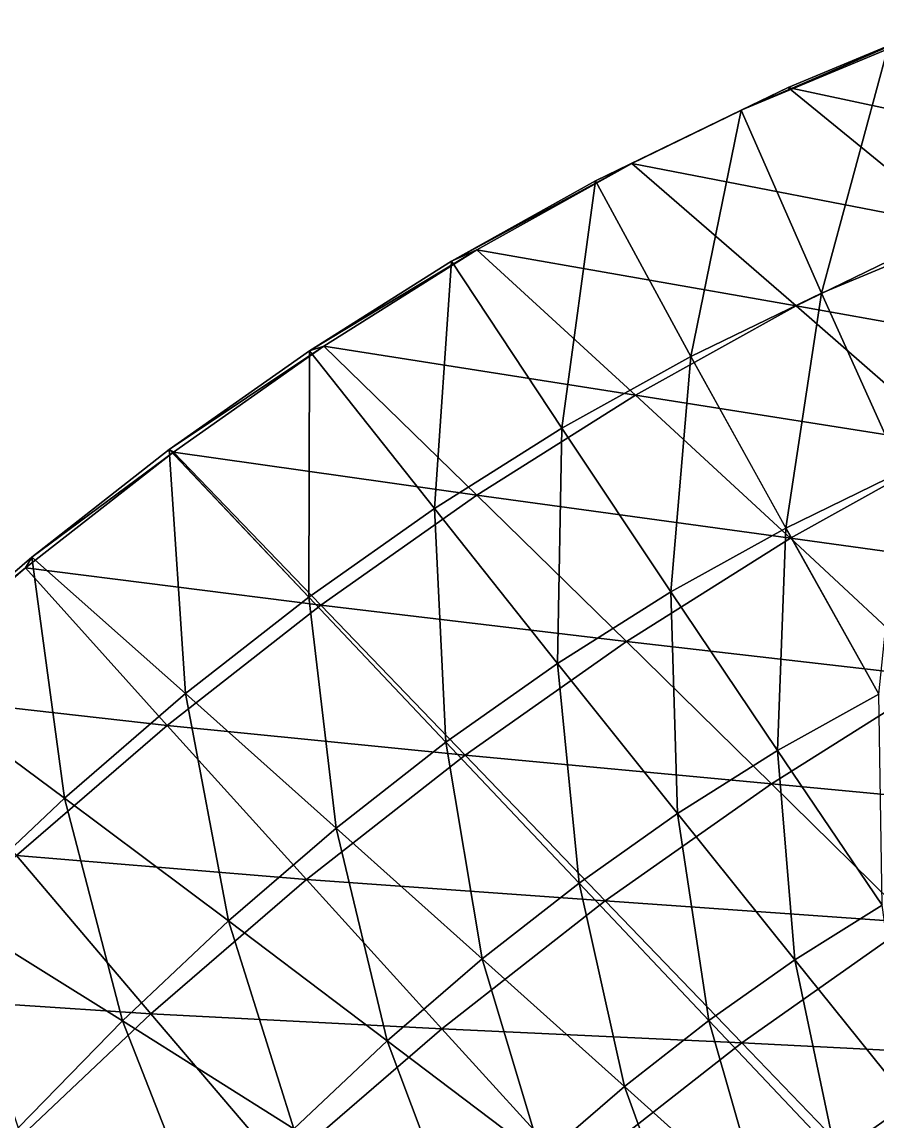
# Model space of a CAD drawing. Extents: x -232 to 179, y -162 to 161.
# Drawn here: x -141.71 to -116.84, y 124.62 to 156.61 of the extents above; entities that cross this region are included whole.
import ezdxf

# ---------------------------------------------------------------- set-up
doc = ezdxf.new("R2010")
doc.units = 0
doc.header["$MEASUREMENT"] = 0

msp = doc.modelspace()

# ---------------------------------------------------------------- linework, layer by layer
for points in [[(-114.83858, 156.60895, -847.0989999999999), (-120.79363, 154.03836, -852.7593), (-116.530914, 155.81313, -854.0945), (-116.530815, 155.81323, -854.0943599999999)], [(-120.79363, 154.03836, -852.7593), (-114.83858, 156.60895, -847.0989999999999), (-119.42226, 154.70056, -845.6632), (-119.42216, 154.70067, -845.6631)], [(-109.70715, 152.62582, -835.72345), (-119.42226, 154.70056, -845.6632), (-114.83858, 156.60895, -847.0989999999999), (-114.83848, 156.60905, -847.0989)], [(-118.457306, 148.71713, -854.89954), (-116.530914, 155.81313, -854.0945), (-120.79363, 154.03836, -852.7593), (-120.79353, 154.03847, -852.75916)], [(-116.530914, 155.81313, -854.0945), (-118.457306, 148.71713, -854.89954), (-114.6358, 150.3082, -856.0965), (-114.635704, 150.3083, -856.0964)], [(-119.42226, 154.70056, -845.6632), (-125.02713, 151.9813, -851.6038), (-120.79363, 154.03836, -852.7593), (-120.79353, 154.03847, -852.75916)], [(-125.02713, 151.9813, -851.6038), (-119.42226, 154.70056, -845.6632), (-123.9745, 152.4886, -844.4208), (-123.9744, 152.48871, -844.42065)], [(-114.463394, 150.6456, -834.23364), (-123.9745, 152.4886, -844.4208), (-119.42226, 154.70056, -845.6632), (-119.42216, 154.70067, -845.6631)], [(-119.42226, 154.70056, -845.6632), (-109.70715, 152.62582, -835.72345), (-114.463394, 150.6456, -834.23364), (-114.463295, 150.6457, -834.2335)], [(-122.25262, 146.87299, -853.86365), (-120.79363, 154.03836, -852.7593), (-125.02713, 151.9813, -851.6038), (-125.02703, 151.9814, -851.6037)], [(-120.79363, 154.03836, -852.7593), (-122.25262, 146.87299, -853.86365), (-118.457306, 148.71713, -854.89954), (-118.45721, 148.71724, -854.8994)], [(-123.9745, 152.4886, -844.4208), (-129.21811, 149.64691, -850.6325699999999), (-125.02713, 151.9813, -851.6038), (-125.02703, 151.9814, -851.6037)], [(-129.21811, 149.64691, -850.6325699999999), (-123.9745, 152.4886, -844.4208), (-128.48105, 149.97845, -843.3764), (-128.48094, 149.97856, -843.3763)], [(-119.18702, 148.35037, -832.9444599999999), (-128.48105, 149.97845, -843.3764), (-123.9745, 152.4886, -844.4208), (-123.9744, 152.48871, -844.42065)], [(-123.9745, 152.4886, -844.4208), (-114.463394, 150.6456, -834.23364), (-119.18702, 148.35037, -832.9444599999999), (-119.18692, 148.35048, -832.94434)], [(-126.0098, 144.78021, -852.9929), (-125.02713, 151.9813, -851.6038), (-129.21811, 149.64691, -850.6325699999999), (-129.218, 149.64702, -850.63245)], [(-125.02713, 151.9813, -851.6038), (-126.0098, 144.78021, -852.9929), (-122.25262, 146.87299, -853.86365), (-122.25252, 146.8731, -853.8635)], [(-109.647285, 146.6421, -823.27716), (-119.18702, 148.35037, -832.9444599999999), (-114.463394, 150.6456, -834.23364), (-114.463295, 150.6457, -834.2335)], [(-116.114395, 143.51947, -856.74005), (-114.6358, 150.3082, -856.0965), (-118.457306, 148.71713, -854.89954), (-118.45721, 148.71724, -854.8994)], [(-128.48105, 149.97845, -843.3764), (-133.3549, 147.04047, -849.8489400000001), (-129.21811, 149.64691, -850.6325699999999), (-129.218, 149.64702, -850.63245)], [(-133.3549, 147.04047, -849.8489400000001), (-128.48105, 149.97845, -843.3764), (-132.9293, 147.17577, -842.5338), (-132.9292, 147.17587, -842.5337)], [(-123.863205, 145.74573, -831.8607), (-132.9293, 147.17577, -842.5338), (-128.48105, 149.97845, -843.3764), (-128.48094, 149.97856, -843.3763)], [(-128.48105, 149.97845, -843.3764), (-119.18702, 148.35037, -832.9444599999999), (-123.863205, 145.74573, -831.8607), (-123.863106, 145.74583, -831.8606)], [(-129.71841, 142.44357, -852.2904), (-129.21811, 149.64691, -850.6325699999999), (-133.3549, 147.04047, -849.8489400000001), (-133.3548, 147.04057, -849.8488)], [(-129.21811, 149.64691, -850.6325699999999), (-129.71841, 142.44357, -852.2904), (-126.0098, 144.78021, -852.9929), (-126.009705, 144.78032, -852.9928)], [(-119.49136, 141.8786, -855.81836), (-118.457306, 148.71713, -854.89954), (-122.25262, 146.87299, -853.86365), (-122.25252, 146.8731, -853.8635)], [(-118.457306, 148.71713, -854.89954), (-119.49136, 141.8786, -855.81836), (-116.114395, 143.51947, -856.74005), (-116.114296, 143.51958, -856.7399)], [(-114.52743, 144.27083, -821.9452), (-123.863205, 145.74573, -831.8607), (-119.18702, 148.35037, -832.9444599999999), (-119.18692, 148.35048, -832.94434)], [(-119.18702, 148.35037, -832.9444599999999), (-109.647285, 146.6421, -823.27716), (-114.52743, 144.27083, -821.9452), (-114.52733, 144.27094, -821.94507)], [(-132.9293, 147.17577, -842.5338), (-137.42804, 144.16727, -849.2552), (-133.3549, 147.04047, -849.8489400000001), (-133.3548, 147.04057, -849.8488)], [(-137.42804, 144.16727, -849.2552), (-132.9293, 147.17577, -842.5338), (-137.30913, 144.08623, -841.8953), (-137.30902, 144.08633, -841.8952)], [(-128.47893, 142.83752, -830.98645), (-137.30913, 144.08623, -841.8953), (-132.9293, 147.17577, -842.5338), (-132.9292, 147.17587, -842.5337)], [(-132.9293, 147.17577, -842.5338), (-123.863205, 145.74573, -831.8607), (-128.47893, 142.83752, -830.98645), (-128.47882, 142.83763, -830.9863)], [(-133.36996, 139.86775, -851.75806), (-133.3549, 147.04047, -849.8489400000001), (-137.42804, 144.16727, -849.2552), (-137.42793, 144.16737, -849.2550699999999)], [(-133.3549, 147.04047, -849.8489400000001), (-133.36996, 139.86775, -851.75806), (-129.71841, 142.44357, -852.2904), (-129.7183, 142.44368, -852.2903)], [(-122.83441, 140.01651, -855.0436), (-122.25262, 146.87299, -853.86365), (-126.0098, 144.78021, -852.9929), (-126.009705, 144.78032, -852.9928)], [(-122.25262, 146.87299, -853.86365), (-122.83441, 140.01651, -855.0436), (-119.49136, 141.8786, -855.81836), (-119.491264, 141.87871, -855.8182400000001)], [(-119.35854, 141.57988, -820.8256), (-128.47893, 142.83752, -830.98645), (-123.863205, 145.74573, -831.8607), (-123.863106, 145.74583, -831.8606)], [(-123.863205, 145.74573, -831.8607), (-114.52743, 144.27083, -821.9452), (-119.35854, 141.57988, -820.8256), (-119.358444, 141.57999, -820.8255)], [(-126.13423, 137.93742, -854.4186), (-126.0098, 144.78021, -852.9929), (-129.71841, 142.44357, -852.2904), (-129.7183, 142.44368, -852.2903)], [(-126.0098, 144.78021, -852.9929), (-126.13423, 137.93742, -854.4186), (-122.83441, 140.01651, -855.0436), (-122.83431, 140.01662, -855.04346)], [(-133.02364, 139.63168, -830.32385), (-141.6134, 140.71524, -841.4617300000001), (-137.30913, 144.08623, -841.8953), (-137.30902, 144.08633, -841.8952)], [(-141.43091, 141.03233, -848.8519), (-137.30913, 144.08623, -841.8953), (-141.6134, 140.71524, -841.4617300000001), (-141.6133, 140.71535, -841.4616)], [(-137.30913, 144.08623, -841.8953), (-141.43091, 141.03233, -848.8519), (-137.42804, 144.16727, -849.2552), (-137.42793, 144.16737, -849.2550699999999)], [(-136.95851, 137.0573, -851.3966), (-137.42804, 144.16727, -849.2552), (-141.43091, 141.03233, -848.8519), (-141.4308, 141.03244, -848.8518)], [(-137.42804, 144.16727, -849.2552), (-136.95851, 137.0573, -851.3966), (-133.36996, 139.86775, -851.75806), (-133.36986, 139.86786, -851.7579300000001)], [(-137.30913, 144.08623, -841.8953), (-128.47893, 142.83752, -830.98645), (-133.02364, 139.63168, -830.32385), (-133.02353, 139.63179, -830.3237)], [(-110.02569, 140.29657, -811.4269400000001), (-119.35854, 141.57988, -820.8256), (-114.52743, 144.27083, -821.9452), (-114.52733, 144.27094, -821.94507)], [(-116.78501, 137.0391, -857.55145), (-116.114395, 143.51947, -856.74005), (-119.49136, 141.8786, -855.81836), (-119.491264, 141.87871, -855.8182400000001)], [(-124.1272, 138.57533, -819.9223), (-133.02364, 139.63168, -830.32385), (-128.47893, 142.83752, -830.98645), (-128.47882, 142.83763, -830.9863)], [(-128.47893, 142.83752, -830.98645), (-119.35854, 141.57988, -820.8256), (-124.1272, 138.57533, -819.9223), (-124.1271, 138.57544, -819.9222)], [(-129.38327, 135.64554, -853.9449), (-129.71841, 142.44357, -852.2904), (-133.36996, 139.86775, -851.75806), (-133.36986, 139.86786, -851.7579300000001)], [(-129.71841, 142.44357, -852.2904), (-129.38327, 135.64554, -853.9449), (-126.13423, 137.93742, -854.4186), (-126.13413, 137.93753, -854.41846)], [(-119.73306, 135.39703, -856.8683), (-119.49136, 141.8786, -855.81836), (-122.83441, 140.01651, -855.0436), (-122.83431, 140.01662, -855.04346)], [(-119.49136, 141.8786, -855.81836), (-119.73306, 135.39703, -856.8683), (-116.78501, 137.0391, -857.55145), (-116.78491, 137.0392, -857.5513300000001)], [(-115.00003, 137.52583, -810.2742), (-124.1272, 138.57533, -819.9223), (-119.35854, 141.57988, -820.8256), (-119.358444, 141.57999, -820.8255)], [(-119.35854, 141.57988, -820.8256), (-110.02569, 140.29657, -811.4269400000001), (-115.00003, 137.52583, -810.2742), (-114.99993, 137.52594, -810.27405)], [(-141.6134, 140.71524, -841.4617300000001), (-145.36131, 137.63956, -848.6383), (-141.43091, 141.03233, -848.8519), (-141.4308, 141.03244, -848.8518)], [(-140.4821, 134.0157, -851.2051), (-141.43091, 141.03233, -848.8519), (-145.36131, 137.63956, -848.6383), (-145.3612, 137.63966, -848.6382)], [(-141.43091, 141.03233, -848.8519), (-140.4821, 134.0157, -851.2051), (-136.95851, 137.0573, -851.3966), (-136.9584, 137.0574, -851.3965)], [(-137.48993, 136.13379, -829.8739999999999), (-145.83974, 137.06702, -841.23193), (-141.6134, 140.71524, -841.4617300000001), (-141.6133, 140.71535, -841.4616)], [(-145.36131, 137.63956, -848.6383), (-141.6134, 140.71524, -841.4617300000001), (-145.83974, 137.06702, -841.23193), (-145.83963, 137.06712, -841.2318)], [(-141.6134, 140.71524, -841.4617300000001), (-133.02364, 139.63168, -830.32385), (-137.48993, 136.13379, -829.8739999999999), (-137.48982, 136.1339, -829.8739)], [(-132.57628, 133.14487, -853.6233), (-133.36996, 139.86775, -851.75806), (-136.95851, 137.0573, -851.3966), (-136.9584, 137.0574, -851.3965)], [(-133.36996, 139.86775, -851.75806), (-132.57628, 133.14487, -853.6233), (-129.38327, 135.64554, -853.9449), (-129.38316, 135.64565, -853.94476)], [(-122.643005, 133.56358, -856.317), (-122.83441, 140.01651, -855.0436), (-126.13423, 137.93742, -854.4186), (-126.13413, 137.93753, -854.41846)], [(-122.83441, 140.01651, -855.0436), (-122.643005, 133.56358, -856.317), (-119.73306, 135.39703, -856.8683), (-119.73296, 135.39714, -856.86816)], [(-128.82248, 135.26328, -819.23785), (-137.48993, 136.13379, -829.8739999999999), (-133.02364, 139.63168, -830.32385), (-133.02353, 139.63179, -830.3237)], [(-133.02364, 139.63168, -830.32385), (-124.1272, 138.57533, -819.9223), (-128.82248, 135.26328, -819.23785), (-128.82237, 135.26338, -819.2377299999999)], [(-119.91005, 134.43222, -809.34406), (-128.82248, 135.26328, -819.23785), (-124.1272, 138.57533, -819.9223), (-124.1271, 138.57544, -819.9222)], [(-124.1272, 138.57533, -819.9223), (-115.00003, 137.52583, -810.2742), (-119.91005, 134.43222, -809.34406), (-119.90995, 134.43233, -809.34393)], [(-125.50816, 131.5425, -855.89935), (-126.13423, 137.93742, -854.4186), (-129.38327, 135.64554, -853.9449), (-129.38316, 135.64565, -853.94476)], [(-126.13423, 137.93742, -854.4186), (-125.50816, 131.5425, -855.89935), (-122.643005, 133.56358, -856.317), (-122.64291, 133.56369, -856.3169)], [(-145.36131, 137.63956, -848.6383), (-143.94415, 130.74493, -851.18036), (-140.4821, 134.0157, -851.2051), (-140.482, 134.01581, -851.2049599999999)], [(-110.76948, 133.56793, -800.1555), (-119.91005, 134.43222, -809.34406), (-115.00003, 137.52583, -810.2742), (-114.99993, 137.52594, -810.27405)], [(-145.83974, 137.06702, -841.23193), (-137.48993, 136.13379, -829.8739999999999), (-141.87538, 132.34824, -829.6355599999999), (-141.87527, 132.34834, -829.63544)], [(-135.71147, 130.43852, -853.4528), (-136.95851, 137.0573, -851.3966), (-140.4821, 134.0157, -851.2051), (-140.482, 134.01581, -851.2049599999999)], [(-136.95851, 137.0573, -851.3966), (-135.71147, 130.43852, -853.4528), (-132.57628, 133.14487, -853.6233), (-132.57617, 133.14497, -853.62317)], [(-116.69439, 130.90305, -858.4830300000001), (-116.78501, 137.0391, -857.55145), (-119.73306, 135.39703, -856.8683), (-119.73296, 135.39714, -856.86816)], [(-133.43677, 131.64949, -818.7731), (-141.87538, 132.34824, -829.6355599999999), (-137.48993, 136.13379, -829.8739999999999), (-137.48982, 136.1339, -829.8739)], [(-137.48993, 136.13379, -829.8739999999999), (-128.82248, 135.26328, -819.23785), (-133.43677, 131.64949, -818.7731), (-133.43666, 131.6496, -818.77295)], [(-128.3239, 129.33728, -855.6157), (-129.38327, 135.64554, -853.9449), (-132.57628, 133.14487, -853.6233), (-132.57617, 133.14497, -853.62317)], [(-129.38327, 135.64554, -853.9449), (-128.3239, 129.33728, -855.6157), (-125.50816, 131.5425, -855.89935), (-125.508064, 131.5426, -855.8992300000001)], [(-119.23141, 129.30457, -858.0024400000001), (-119.73306, 135.39703, -856.8683), (-122.643005, 133.56358, -856.317), (-122.64291, 133.56369, -856.3169)], [(-119.73306, 135.39703, -856.8683), (-119.23141, 129.30457, -858.0024400000001), (-116.69439, 130.90305, -858.4830300000001), (-116.69429, 130.90315, -858.4829)], [(-124.74452, 131.02197, -808.6393), (-133.43677, 131.64949, -818.7731), (-128.82248, 135.26328, -819.23785), (-128.82237, 135.26338, -819.2377299999999)], [(-128.82248, 135.26328, -819.23785), (-119.91005, 134.43222, -809.34406), (-124.74452, 131.02197, -808.6393), (-124.74442, 131.02208, -808.63916)], [(-115.81024, 130.39194, -799.2007), (-124.74452, 131.02197, -808.6393), (-119.91005, 134.43222, -809.34406), (-119.90995, 134.43233, -809.34393)], [(-119.91005, 134.43222, -809.34406), (-110.76948, 133.56793, -800.1555), (-115.81024, 130.39194, -799.2007), (-115.81014, 130.39204, -799.20056)], [(-138.7919, 127.5283, -853.43085), (-140.4821, 134.0157, -851.2051), (-143.94415, 130.74493, -851.18036), (-143.94405, 130.74504, -851.18024)], [(-140.4821, 134.0157, -851.2051), (-138.7919, 127.5283, -853.43085), (-135.71147, 130.43852, -853.4528), (-135.71136, 130.43863, -853.4527)], [(-121.72939, 127.54248, -857.6383), (-122.643005, 133.56358, -856.317), (-125.50816, 131.5425, -855.89935), (-125.508064, 131.5426, -855.8992300000001)], [(-122.643005, 133.56358, -856.317), (-121.72939, 127.54248, -857.6383), (-119.23141, 129.30457, -858.0024400000001), (-119.23131, 129.30467, -858.0023)], [(-131.08865, 126.950714, -855.4654), (-132.57628, 133.14487, -853.6233), (-135.71147, 130.43852, -853.4528), (-135.71136, 130.43863, -853.4527)], [(-132.57628, 133.14487, -853.6233), (-131.08865, 126.950714, -855.4654), (-128.3239, 129.33728, -855.6157), (-128.32379, 129.33739, -855.6156)], [(-137.96751, 127.738495, -818.5267299999999), (-146.18423, 128.27747, -829.6048599999999), (-141.87538, 132.34824, -829.6355599999999), (-141.87527, 132.34834, -829.63544)], [(-141.87538, 132.34824, -829.6355599999999), (-133.43677, 131.64949, -818.7731), (-137.96751, 127.738495, -818.5267299999999), (-137.9674, 127.738594, -818.5266)], [(-129.4956, 127.30105, -808.1607), (-137.96751, 127.738495, -818.5267299999999), (-133.43677, 131.64949, -818.7731), (-133.43666, 131.6496, -818.77295)], [(-133.43677, 131.64949, -818.7731), (-124.74452, 131.02197, -808.6393), (-129.4956, 127.30105, -808.1607), (-129.4955, 127.30115, -808.1606)], [(-124.18428, 125.619865, -857.3910000000001), (-125.50816, 131.5425, -855.89935), (-128.3239, 129.33728, -855.6157), (-128.32379, 129.33739, -855.6156)], [(-125.50816, 131.5425, -855.89935), (-124.18428, 125.619865, -857.3910000000001), (-121.72939, 127.54248, -857.6383), (-121.729294, 127.54258, -857.6382)], [(-120.77345, 126.89088, -798.4772), (-129.4956, 127.30105, -808.1607), (-124.74452, 131.02197, -808.6393), (-124.74442, 131.02208, -808.63916)], [(-124.74452, 131.02197, -808.6393), (-115.81024, 130.39194, -799.2007), (-120.77345, 126.89088, -798.4772), (-120.77335, 126.890976, -798.47705)], [(-115.88766, 125.1449, -859.4888300000001), (-116.69439, 130.90305, -858.4830300000001), (-119.23141, 129.30457, -858.0024400000001), (-119.23131, 129.30467, -858.0023)], [(-143.94415, 130.74493, -851.18036), (-141.82803, 124.413315, -853.552), (-138.7919, 127.5283, -853.43085), (-138.7918, 127.5284, -853.4307)], [(-133.80513, 124.38434, -855.44604), (-135.71147, 130.43852, -853.4528), (-138.7919, 127.5283, -853.43085), (-138.7918, 127.5284, -853.4307)], [(-135.71147, 130.43852, -853.4528), (-133.80513, 124.38434, -855.44604), (-131.08865, 126.950714, -855.4654), (-131.08855, 126.95081, -855.4653)], [(-111.81259, 126.44012, -789.4478), (-120.77345, 126.89088, -798.4772), (-115.81024, 130.39194, -799.2007), (-115.81014, 130.39204, -799.20056)], [(-126.594734, 123.53914, -857.25995), (-128.3239, 129.33728, -855.6157), (-131.08865, 126.950714, -855.4654), (-131.08855, 126.95081, -855.4653)], [(-128.3239, 129.33728, -855.6157), (-126.594734, 123.53914, -857.25995), (-124.18428, 125.619865, -857.3910000000001), (-124.18418, 125.619965, -857.39087)], [(-118.033516, 123.631195, -859.176), (-119.23141, 129.30457, -858.0024400000001), (-121.72939, 127.54248, -857.6383), (-121.729294, 127.54258, -857.6382)], [(-119.23141, 129.30457, -858.0024400000001), (-118.033516, 123.631195, -859.176), (-115.88766, 125.1449, -859.4888300000001), (-115.88756, 125.145, -859.4887)], [(-146.18423, 128.27747, -829.6048599999999), (-137.96751, 127.738495, -818.5267299999999), (-142.41913, 123.53285, -818.49493), (-142.41902, 123.53295, -818.4948)], [(-134.16068, 123.27412, -807.9071), (-142.41913, 123.53285, -818.49493), (-137.96751, 127.738495, -818.5267299999999), (-137.9674, 127.738594, -818.5266)], [(-137.96751, 127.738495, -818.5267299999999), (-129.4956, 127.30105, -808.1607), (-134.16068, 123.27412, -807.9071), (-134.16057, 123.274216, -807.9069999999999)], [(-136.48253, 121.63741, -855.5529), (-138.7919, 127.5283, -853.43085), (-141.82803, 124.413315, -853.552), (-141.82793, 124.413414, -853.5519)], [(-138.7919, 127.5283, -853.43085), (-136.48253, 121.63741, -855.5529), (-133.80513, 124.38434, -855.44604), (-133.80502, 124.38444, -855.4459)], [(-120.142365, 121.97961, -858.9635599999999), (-121.72939, 127.54248, -857.6383), (-124.18428, 125.619865, -857.3910000000001), (-124.18418, 125.619965, -857.39087)], [(-121.72939, 127.54248, -857.6383), (-120.142365, 121.97961, -858.9635599999999), (-118.033516, 123.631195, -859.176), (-118.03342, 123.631294, -859.1759)], [(-125.65105, 123.07088, -797.98584), (-134.16068, 123.27412, -807.9071), (-129.4956, 127.30105, -808.1607), (-129.4955, 127.30115, -808.1606)], [(-129.4956, 127.30105, -808.1607), (-120.77345, 126.89088, -798.4772), (-125.65105, 123.07088, -797.98584), (-125.65095, 123.07098, -797.9857)], [(-128.96309, 121.30165, -857.2430400000001), (-131.08865, 126.950714, -855.4654), (-133.80513, 124.38434, -855.44604), (-133.80502, 124.38444, -855.4459)], [(-131.08865, 126.950714, -855.4654), (-128.96309, 121.30165, -857.2430400000001), (-126.594734, 123.53914, -857.25995), (-126.594635, 123.53924, -857.2598)], [(-116.89488, 122.85506, -788.7069), (-125.65105, 123.07088, -797.98584), (-120.77345, 126.89088, -798.4772), (-120.77335, 126.890976, -798.47705)], [(-120.77345, 126.89088, -798.4772), (-111.81259, 126.44012, -789.4478), (-116.89488, 122.85506, -788.7069), (-116.89478, 122.855156, -788.7068)], [(-107.90369, 122.56409, -780.0464), (-116.89488, 122.85506, -788.7069), (-111.81259, 126.44012, -789.4478), (-111.81249, 126.440216, -789.4477)], [(-122.21303, 120.192184, -858.85095), (-124.18428, 125.619865, -857.3910000000001), (-126.594734, 123.53914, -857.25995), (-126.594635, 123.53924, -857.2598)], [(-124.18428, 125.619865, -857.3910000000001), (-122.21303, 120.192184, -858.85095), (-120.142365, 121.97961, -858.9635599999999), (-120.142265, 121.979706, -858.96344)], [(-114.40869, 119.79607, -860.52484), (-115.88766, 125.1449, -859.4888300000001), (-118.033516, 123.631195, -859.176), (-118.03342, 123.631294, -859.1759)]]:
    msp.add_3dface(points)

doc.saveas('drawing.dxf')
